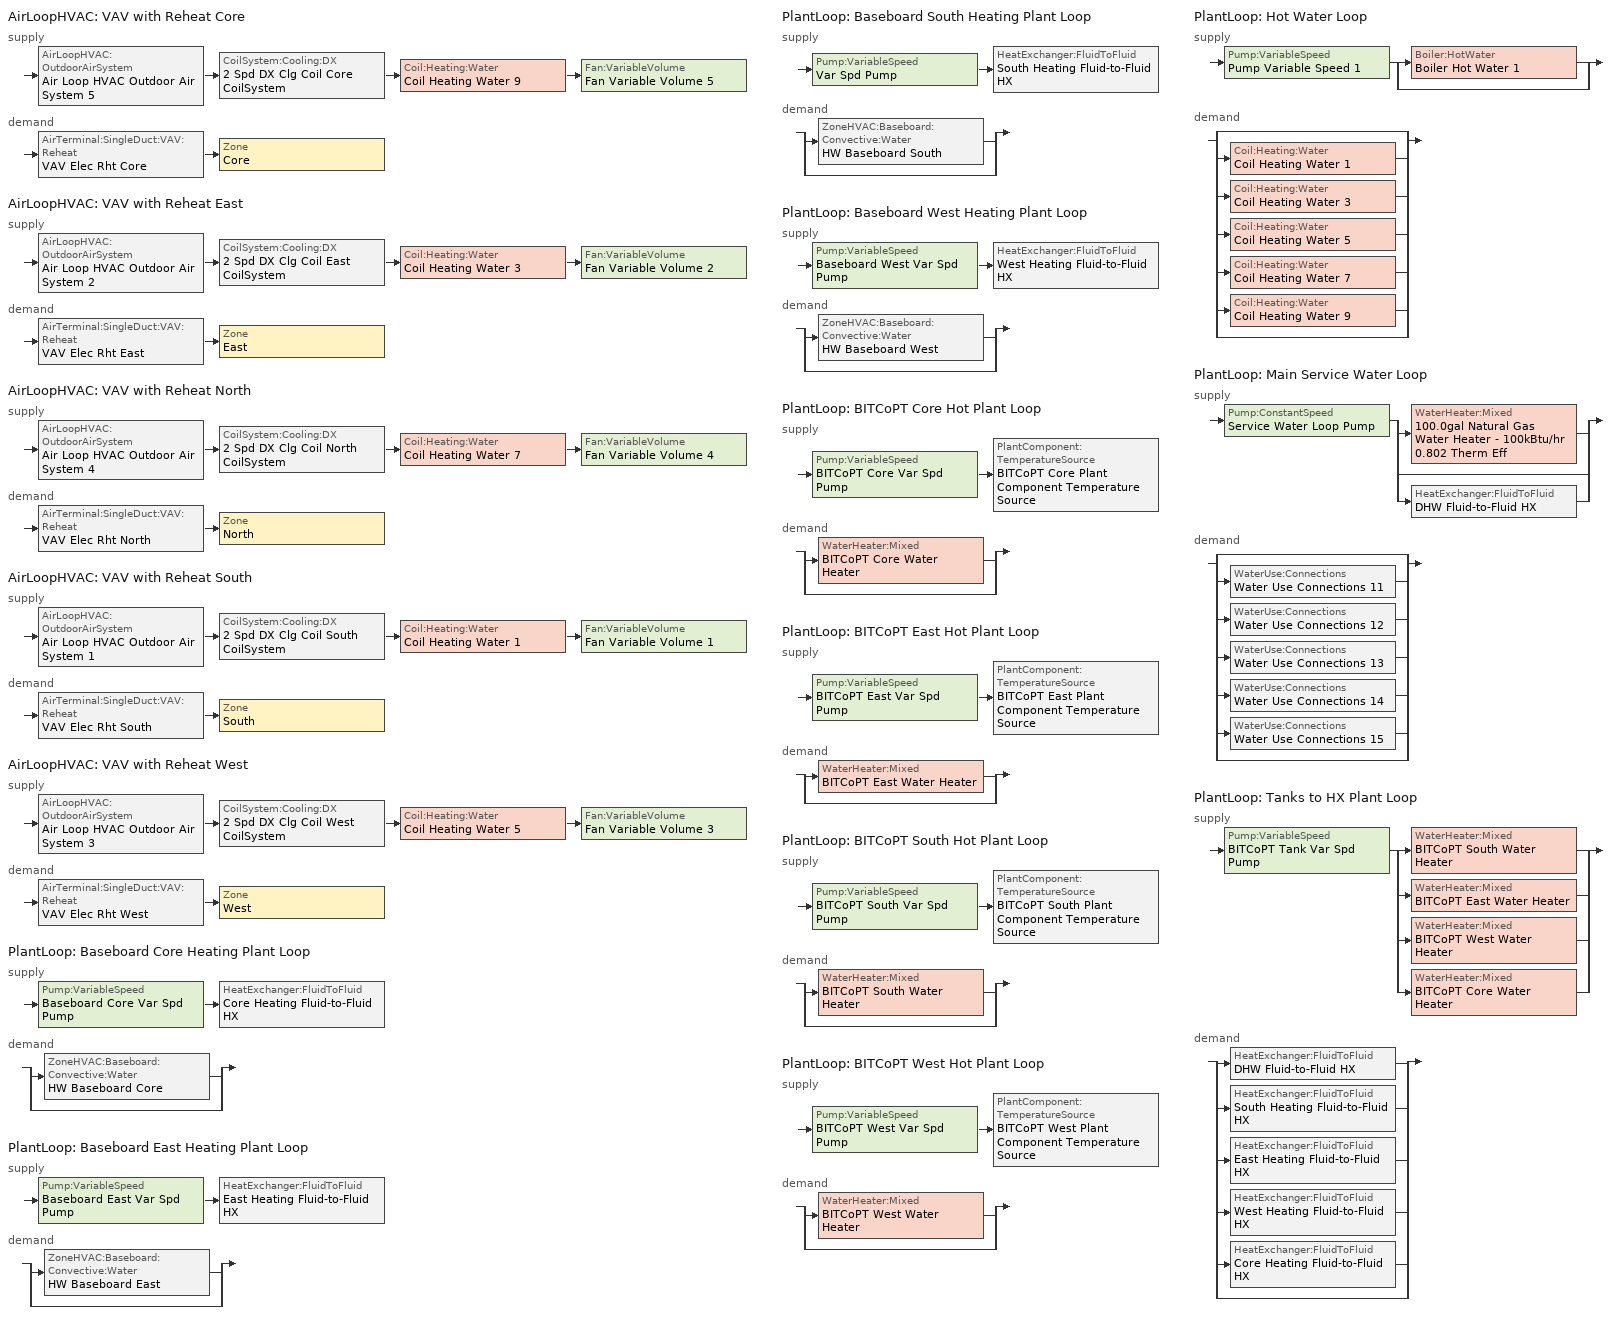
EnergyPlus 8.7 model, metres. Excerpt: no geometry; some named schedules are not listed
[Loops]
AirLoopHVAC 'VAV with Reheat Core'
 supply: AirLoopHVAC:OutdoorAirSystem 'Air Loop HVAC Outdoor Air System 5' > CoilSystem:Cooling:DX '2 Spd DX Clg Coil Core CoilSystem' > Coil:Heating:Water 'Coil Heating Water 9' > Fan:VariableVolume 'Fan Variable Volume 5'
 demand: AirTerminal:SingleDuct:VAV:Reheat 'VAV Elec Rht Core' > Zone 'Core'
AirLoopHVAC 'VAV with Reheat East'
 supply: AirLoopHVAC:OutdoorAirSystem 'Air Loop HVAC Outdoor Air System 2' > CoilSystem:Cooling:DX '2 Spd DX Clg Coil East CoilSystem' > Coil:Heating:Water 'Coil Heating Water 3' > Fan:VariableVolume 'Fan Variable Volume 2'
 demand: AirTerminal:SingleDuct:VAV:Reheat 'VAV Elec Rht East' > Zone 'East'
AirLoopHVAC 'VAV with Reheat North'
 supply: AirLoopHVAC:OutdoorAirSystem 'Air Loop HVAC Outdoor Air System 4' > CoilSystem:Cooling:DX '2 Spd DX Clg Coil North CoilSystem' > Coil:Heating:Water 'Coil Heating Water 7' > Fan:VariableVolume 'Fan Variable Volume 4'
 demand: AirTerminal:SingleDuct:VAV:Reheat 'VAV Elec Rht North' > Zone 'North'
AirLoopHVAC 'VAV with Reheat South'
 supply: AirLoopHVAC:OutdoorAirSystem 'Air Loop HVAC Outdoor Air System 1' > CoilSystem:Cooling:DX '2 Spd DX Clg Coil South CoilSystem' > Coil:Heating:Water 'Coil Heating Water 1' > Fan:VariableVolume 'Fan Variable Volume 1'
 demand: AirTerminal:SingleDuct:VAV:Reheat 'VAV Elec Rht South' > Zone 'South'
AirLoopHVAC 'VAV with Reheat West'
 supply: AirLoopHVAC:OutdoorAirSystem 'Air Loop HVAC Outdoor Air System 3' > CoilSystem:Cooling:DX '2 Spd DX Clg Coil West CoilSystem' > Coil:Heating:Water 'Coil Heating Water 5' > Fan:VariableVolume 'Fan Variable Volume 3'
 demand: AirTerminal:SingleDuct:VAV:Reheat 'VAV Elec Rht West' > Zone 'West'
PlantLoop 'Baseboard Core Heating Plant Loop'
 supply: Pump:VariableSpeed 'Baseboard Core Var Spd Pump' > HeatExchanger:FluidToFluid 'Core Heating Fluid-to-Fluid HX'
 demand: split
  | ZoneHVAC:Baseboard:Convective:Water 'HW Baseboard Core'
  | bypass
PlantLoop 'Baseboard East Heating Plant Loop'
 supply: Pump:VariableSpeed 'Baseboard East Var Spd Pump' > HeatExchanger:FluidToFluid 'East Heating Fluid-to-Fluid HX'
 demand: split
  | ZoneHVAC:Baseboard:Convective:Water 'HW Baseboard East'
  | bypass
PlantLoop 'Baseboard South Heating Plant Loop'
 supply: Pump:VariableSpeed 'Var Spd Pump' > HeatExchanger:FluidToFluid 'South Heating Fluid-to-Fluid HX'
 demand: split
  | ZoneHVAC:Baseboard:Convective:Water 'HW Baseboard South'
  | bypass
PlantLoop 'Baseboard West Heating Plant Loop'
 supply: Pump:VariableSpeed 'Baseboard West Var Spd Pump' > HeatExchanger:FluidToFluid 'West Heating Fluid-to-Fluid HX'
 demand: split
  | ZoneHVAC:Baseboard:Convective:Water 'HW Baseboard West'
  | bypass
PlantLoop 'BITCoPT Core Hot Plant Loop'
 supply: Pump:VariableSpeed 'BITCoPT Core Var Spd Pump' > PlantComponent:TemperatureSource 'BITCoPT Core Plant Component Temperature Source'
 demand: split
  | WaterHeater:Mixed 'BITCoPT Core Water Heater'
  | bypass
PlantLoop 'BITCoPT East Hot Plant Loop'
 supply: Pump:VariableSpeed 'BITCoPT East Var Spd Pump' > PlantComponent:TemperatureSource 'BITCoPT East Plant Component Temperature Source'
 demand: split
  | WaterHeater:Mixed 'BITCoPT East Water Heater'
  | bypass
PlantLoop 'BITCoPT South Hot Plant Loop'
 supply: Pump:VariableSpeed 'BITCoPT South Var Spd Pump' > PlantComponent:TemperatureSource 'BITCoPT South Plant Component Temperature Source'
 demand: split
  | WaterHeater:Mixed 'BITCoPT South Water Heater'
  | bypass
PlantLoop 'BITCoPT West Hot Plant Loop'
 supply: Pump:VariableSpeed 'BITCoPT West Var Spd Pump' > PlantComponent:TemperatureSource 'BITCoPT West Plant Component Temperature Source'
 demand: split
  | WaterHeater:Mixed 'BITCoPT West Water Heater'
  | bypass
PlantLoop 'Hot Water Loop'
 supply: Pump:VariableSpeed 'Pump Variable Speed 1' > split
  | Boiler:HotWater 'Boiler Hot Water 1'
  | bypass
 demand: split
  | bypass
  | Coil:Heating:Water 'Coil Heating Water 1'
  | Coil:Heating:Water 'Coil Heating Water 3'
  | Coil:Heating:Water 'Coil Heating Water 5'
  | Coil:Heating:Water 'Coil Heating Water 7'
  | Coil:Heating:Water 'Coil Heating Water 9'
  | bypass
PlantLoop 'Main Service Water Loop'
 supply: Pump:ConstantSpeed 'Service Water Loop Pump' > split
  | WaterHeater:Mixed '100.0gal Natural Gas Water Heater - 100kBtu/hr 0.802 Therm Eff'
  | bypass
  | HeatExchanger:FluidToFluid 'DHW Fluid-to-Fluid HX'
 demand: split
  | bypass
  | WaterUse:Connections 'Water Use Connections 11'
  | WaterUse:Connections 'Water Use Connections 12'
  | WaterUse:Connections 'Water Use Connections 13'
  | WaterUse:Connections 'Water Use Connections 14'
  | WaterUse:Connections 'Water Use Connections 15'
  | bypass
PlantLoop 'Tanks to HX Plant Loop'
 supply: Pump:VariableSpeed 'BITCoPT Tank Var Spd Pump' > split
  | WaterHeater:Mixed 'BITCoPT South Water Heater'
  | WaterHeater:Mixed 'BITCoPT East Water Heater'
  | WaterHeater:Mixed 'BITCoPT West Water Heater'
  | WaterHeater:Mixed 'BITCoPT Core Water Heater'
 demand: split
  | HeatExchanger:FluidToFluid 'DHW Fluid-to-Fluid HX'
  | HeatExchanger:FluidToFluid 'South Heating Fluid-to-Fluid HX'
  | HeatExchanger:FluidToFluid 'East Heating Fluid-to-Fluid HX'
  | HeatExchanger:FluidToFluid 'West Heating Fluid-to-Fluid HX'
  | HeatExchanger:FluidToFluid 'Core Heating Fluid-to-Fluid HX'
  | bypass
[DesignSpecification:OutdoorAir]
189.1-2009 - Office - WholeBuilding - Md Office - CZ4-8 Ventilation: Outdoor Air Method=Sum; Outdoor Air Flow per Person=0.00943895; Outdoor Air Flow per Zone Floor Area=0; Outdoor Air Flow per Zone=0; Outdoor Air Flow Air Changes per Hour=0
[DesignSpecification:ZoneAirDistribution] Zone Air Distribution Effectiveness in Cooling Mode=1; Zone Air Distribution Effectiveness in Heating Mode=1
Core Design Spec Zone Air Dist; East Design Spec Zone Air Dist; North Design Spec Zone Air Dist; South Design Spec Zone Air Dist; West Design Spec Zone Air Dist
[Sizing:Zone] Zone Cooling Design Supply Air Temperature Input Method=SupplyAirTemperature; Zone Cooling Design Supply Air Temperature=12.7778; Zone Cooling Design Supply Air Temperature Difference=11.11; Zone Heating Design Supply Air Temperature Input Method=SupplyAirTemperature; Zone Heating Design Supply Air Temperature=50; Zone Heating Design Supply Air Temperature Difference=11.11; Zone Cooling Design Supply Air Humidity Ratio=0.0085; Zone Heating Design Supply Air Humidity Ratio=0.008; Design Specification Outdoor Air Object=189.1-2009 - Office - WholeBuilding - Md Office - CZ4-8 Ventilation; Cooling Design Air Flow Method=DesignDay; Cooling Design Air Flow Rate=0; Cooling Minimum Air Flow per Zone Floor Area=0.000762; Cooling Minimum Air Flow=0; Cooling Minimum Air Flow Fraction=0; Heating Design Air Flow Method=DesignDay; Heating Design Air Flow Rate=0; Heating Maximum Air Flow per Zone Floor Area=0.002032; Heating Maximum Air Flow=0.141576; Heating Maximum Air Flow Fraction=0.3; Account for Dedicated Outdoor Air System=No
Name | Design Specification Zone Air Distribution Object
Core | Core Design Spec Zone Air Dist
East | East Design Spec Zone Air Dist
North | North Design Spec Zone Air Dist
South | South Design Spec Zone Air Dist
West | West Design Spec Zone Air Dist
[Sizing:System] Type of Load to Size On=Sensible; Design Outdoor Air Flow Rate=Autosize; Central Heating Maximum System Air Flow Ratio=0.3; Preheat Design Temperature=7; Preheat Design Humidity Ratio=0.008; Precool Design Temperature=12.8; Precool Design Humidity Ratio=0.008; Central Cooling Design Supply Air Temperature=12.8; Central Heating Design Supply Air Temperature=12.8; Type of Zone Sum to Use=NonCoincident; 100 Outdoor Air in Cooling=Yes; 100 Outdoor Air in Heating=Yes; Central Cooling Design Supply Air Humidity Ratio=0.0085; Central Heating Design Supply Air Humidity Ratio=0.008; Cooling Supply Air Flow Rate Method=DesignDay; Cooling Supply Air Flow Rate=0; Cooling Supply Air Flow Rate Per Floor Area=0.00996765; Cooling Fraction of Autosized Cooling Supply Air Flow Rate=1; Cooling Supply Air Flow Rate Per Unit Cooling Capacity=3.94755e-05; Heating Supply Air Flow Rate Method=DesignDay; Heating Supply Air Flow Rate=0; Heating Supply Air Flow Rate Per Floor Area=0.00996765; Heating Fraction of Autosized Heating Supply Air Flow Rate=1; Heating Fraction of Autosized Cooling Supply Air Flow Rate=1; Heating Supply Air Flow Rate Per Unit Heating Capacity=3.15882e-05; System Outdoor Air Method=ZoneSum; Zone Maximum Outdoor Air Fraction=1; Cooling Design Capacity Method=CoolingDesignCapacity; Cooling Design Capacity=Autosize; Cooling Design Capacity Per Floor Area=234.7; Fraction of Autosized Cooling Design Capacity=1; Heating Design Capacity Method=HeatingDesignCapacity; Heating Design Capacity=Autosize; Heating Design Capacity Per Floor Area=157; Fraction of Autosized Heating Design Capacity=1; Central Cooling Capacity Control Method=OnOff
VAV with Reheat Core; VAV with Reheat East; VAV with Reheat North; VAV with Reheat South; VAV with Reheat West
[Sizing:Plant] Loop Type=Heating; Sizing Option=NonCoincident; Zone Timesteps in Averaging Window=1; Coincident Sizing Factor Mode=None
Name | Design Loop Exit Temperature | Loop Design Temperature Difference
Baseboard Core Heating Plant Loop; Baseboard East Heating Plant Loop; Baseboard South Heating Plant Loop; Baseboard West Heating Plant Loop; BITCoPT Core Hot Plant Loop; BITCoPT East Hot Plant Loop; BITCoPT South Hot Plant Loop; BITCoPT West Hot Plant Loop; Hot Water Loop; Tanks to HX Plant Loop | 82 | 11
Main Service Water Loop | 60 | 5
[ZoneControl:Thermostat]
Name | Zone or ZoneList | Control Type Schedule | Control 1
Core Thermostat | Core | Core Thermostat Schedule | Office WholeBuilding - Md Office Thermostat 9
East Thermostat | East | East Thermostat Schedule | Office WholeBuilding - Md Office Thermostat 13
North Thermostat | North | North Thermostat Schedule | Office WholeBuilding - Md Office Thermostat 8
South Thermostat | South | South Thermostat Schedule | Office WholeBuilding - Md Office Thermostat 4
West Thermostat | West | West Thermostat Schedule | Office WholeBuilding - Md Office Thermostat 5
[ThermostatSetpoint:DualSetpoint] Heating Setpoint Temperature Schedule=OfficeMedium HTGSETP_SCH_NO_OPTIMUM; Cooling Setpoint Temperature Schedule=OfficeMedium CLGSETP_SCH_NO_OPTIMUM
Office WholeBuilding - Md Office Thermostat 9; Office WholeBuilding - Md Office Thermostat 13; Office WholeBuilding - Md Office Thermostat 8; Office WholeBuilding - Md Office Thermostat 4; Office WholeBuilding - Md Office Thermostat 5
[ZoneHVAC:Baseboard:Convective:Water] Availability Schedule=Always On Discrete 1; Heating Design Capacity Method=HeatingDesignCapacity; Heating Design Capacity=Autosize; Heating Design Capacity Per Floor Area=0; Fraction of Autosized Heating Design Capacity=0.8; UFactor Times Area Value=Autosize; Maximum Water Flow Rate=Autosize; Convergence Tolerance=0.001
HW Baseboard Core; HW Baseboard East; HW Baseboard South; HW Baseboard West
[AirTerminal:SingleDuct:VAV:Reheat] Availability Schedule=Always On Discrete 1; Maximum Air Flow Rate=Autosize; Zone Minimum Air Flow Input Method=Constant; Constant Minimum Air Flow Fraction=0.3; Fixed Minimum Air Flow Rate=0; Maximum Hot Water or Steam Flow Rate=Autosize; Minimum Hot Water or Steam Flow Rate=0; Convergence Tolerance=0.001; Damper Heating Action=Normal; Maximum Flow per Zone Floor Area During Reheat=Autocalculate; Maximum Flow Fraction During Reheat=Autocalculate; Maximum Reheat Air Temperature=35
Name | Reheat Coil
VAV Elec Rht Core | VAV Elec Rht Coil 3
VAV Elec Rht East | VAV Elec Rht Coil 1
VAV Elec Rht North | VAV Elec Rht Coil North
VAV Elec Rht South | VAV Elec Rht Coil
VAV Elec Rht West | VAV Elec Rht Coil 2
[Zone equipment]
Core: HW Baseboard Core, VAV Elec Rht Core
East: HW Baseboard East, VAV Elec Rht East
North: VAV Elec Rht North
South: HW Baseboard South, VAV Elec Rht South
West: HW Baseboard West, VAV Elec Rht West
[Fan:VariableVolume] Availability Schedule=Always On Discrete; Fan Total Efficiency=0.6045; Pressure Rise=500; Maximum Flow Rate=AutoSize; Fan Power Minimum Flow Rate Input Method=FixedFlowRate; Fan Power Minimum Flow Fraction=0; Fan Power Minimum Air Flow Rate=0; Motor Efficiency=0.93; Motor In Airstream Fraction=1; Fan Power Coefficient 1=0.0407599; Fan Power Coefficient 2=0.088045; Fan Power Coefficient 3=-0.0729261; Fan Power Coefficient 4=0.94374; Fan Power Coefficient 5=0
Fan Variable Volume 5; Fan Variable Volume 2; Fan Variable Volume 4; Fan Variable Volume 1; Fan Variable Volume 3
[Coil:Cooling:DX:TwoSpeed] Availability Schedule=Always On Discrete 1; High Speed Gross Rated Total Cooling Capacity=Autosize; High Speed Rated Sensible Heat Ratio=Autosize; High Speed Gross Rated Cooling COP=3.5623; High Speed Rated Air Flow Rate=Autosize; Total Cooling Capacity Function of Flow Fraction Curve=OS:Curve:Quadratic 20; Energy Input Ratio Function of Temperature Curve=OS:Curve:Biquadratic 22; Energy Input Ratio Function of Flow Fraction Curve=OS:Curve:Quadratic 21; Part Load Fraction Correlation Curve=OS:Curve:Quadratic 22; Low Speed Gross Rated Total Cooling Capacity=Autosize; Low Speed Gross Rated Sensible Heat Ratio=0.69; Low Speed Gross Rated Cooling COP=3.5623; Low Speed Rated Air Flow Rate=Autosize; Low Speed Total Cooling Capacity Function of Temperature Curve=OS:Curve:Biquadratic 23; Low Speed Energy Input Ratio Function of Temperature Curve=OS:Curve:Biquadratic 24; Condenser Type=AirCooled; High Speed Evaporative Condenser Effectiveness=0; Low Speed Evaporative Condenser Effectiveness=0; Basin Heater Capacity=10; Basin Heater Setpoint Temperature=2
Name | Total Cooling Capacity Function of Temperature Curve
2 Spd DX Clg Coil Core | OS:Curve:Biquadratic 27
2 Spd DX Clg Coil East | OS:Curve:Biquadratic 28
2 Spd DX Clg Coil North | OS:Curve:Biquadratic 26
2 Spd DX Clg Coil South | OS:Curve:Biquadratic 29
2 Spd DX Clg Coil West | OS:Curve:Biquadratic 30
[Coil:Heating:Water] Availability Schedule=Always On Discrete; UFactor Times Area Value=Autosize; Maximum Water Flow Rate=Autosize; Performance Input Method=UFactorTimesAreaAndDesignWaterFlowRate; Rated Capacity=Autosize; Rated Inlet Water Temperature=82.2; Rated Inlet Air Temperature=16.6; Rated Outlet Water Temperature=71.1; Rated Outlet Air Temperature=32.2; Rated Ratio for Air and Water Convection=0.5
Coil Heating Water 9; Coil Heating Water 3; Coil Heating Water 7; Coil Heating Water 1; Coil Heating Water 5
[Coil:Heating:Electric] Availability Schedule=Always On Discrete 1; Efficiency=1; Nominal Capacity=Autosize
VAV Elec Rht Coil 3; VAV Elec Rht Coil 1; VAV Elec Rht Coil North; VAV Elec Rht Coil; VAV Elec Rht Coil 2
[CoilSystem:Cooling:DX] Availability Schedule=Always On Discrete 1
Name | Cooling Coil
2 Spd DX Clg Coil Core CoilSystem | 2 Spd DX Clg Coil Core
2 Spd DX Clg Coil East CoilSystem | 2 Spd DX Clg Coil East
2 Spd DX Clg Coil North CoilSystem | 2 Spd DX Clg Coil North
2 Spd DX Clg Coil South CoilSystem | 2 Spd DX Clg Coil South
2 Spd DX Clg Coil West CoilSystem | 2 Spd DX Clg Coil West
[Controller:WaterCoil] Control Variable=Temperature; Action=Normal; Actuator Variable=Flow; Controller Convergence Tolerance=Autosize; Maximum Actuated Flow=Autosize; Minimum Actuated Flow=0
Controller Water Coil 9; Controller Water Coil 3; Controller Water Coil 7; Controller Water Coil 1; Controller Water Coil 5
[Controller:OutdoorAir] Minimum Outdoor Air Flow Rate=0; Maximum Outdoor Air Flow Rate=Autosize; Economizer Control Type=NoEconomizer; Economizer Control Action Type=ModulateFlow; Economizer Maximum Limit DryBulb Temperature=28; Economizer Maximum Limit Enthalpy=64000; Economizer Minimum Limit DryBulb Temperature=-100; Lockout Type=NoLockout; Minimum Limit Type=FixedMinimum; High Humidity Control=No; Control High Indoor Humidity Based on Outdoor Humidity Ratio=Yes; Heat Recovery Bypass Control Type=BypassWhenWithinEconomizerLimits
Name | Mechanical Ventilation Controller
Controller Outdoor Air 5 | Controller Mechanical Ventilation 5
Controller Outdoor Air 2 | Controller Mechanical Ventilation 2
Controller Outdoor Air 4 | Controller Mechanical Ventilation 4
Controller Outdoor Air 1 | Controller Mechanical Ventilation 1
Controller Outdoor Air 3 | Controller Mechanical Ventilation 3
[Controller:MechanicalVentilation] Availability Schedule=Always On Discrete; Demand Controlled Ventilation=No; System Outdoor Air Method=ZoneSum; Design Specification Outdoor Air Object Name 1=189.1-2009 - Office - WholeBuilding - Md Office - CZ4-8 Ventilation
Name | Zone 1 | Design Specification Zone Air Distribution Object Name 1
Controller Mechanical Ventilation 5 | Core | Core Design Spec Zone Air Dist
Controller Mechanical Ventilation 2 | East | East Design Spec Zone Air Dist
Controller Mechanical Ventilation 4 | North | North Design Spec Zone Air Dist
Controller Mechanical Ventilation 1 | South | South Design Spec Zone Air Dist
Controller Mechanical Ventilation 3 | West | West Design Spec Zone Air Dist
[AirLoopHVAC] Design Supply Air Flow Rate=AutoSize
VAV with Reheat Core; VAV with Reheat East; VAV with Reheat North; VAV with Reheat South; VAV with Reheat West
[Pump:VariableSpeed] Design Maximum Flow Rate=Autosize; Design Pump Head=179352; Design Power Consumption=Autosize; Motor Efficiency=0.9; Fraction of Motor Inefficiencies to Fluid Stream=0; Coefficient 1 of the Part Load Performance Curve=0; Coefficient 2 of the Part Load Performance Curve=1; Coefficient 3 of the Part Load Performance Curve=0; Coefficient 4 of the Part Load Performance Curve=0; Design Minimum Flow Rate=0
Name | Pump Control Type
Baseboard Core Var Spd Pump; Baseboard East Var Spd Pump; Var Spd Pump; Baseboard West Var Spd Pump; BITCoPT Core Var Spd Pump; BITCoPT East Var Spd Pump; BITCoPT South Var Spd Pump; BITCoPT West Var Spd Pump; BITCoPT Tank Var Spd Pump | Continuous
Pump Variable Speed 1 | Intermittent
[Pump:ConstantSpeed]
Service Water Loop Pump: Design Flow Rate=Autosize; Design Pump Head=29891; Design Power Consumption=Autosize; Motor Efficiency=0.7; Fraction of Motor Inefficiencies to Fluid Stream=0; Pump Control Type=Intermittent
[Boiler:HotWater]
Boiler Hot Water 1: Fuel Type=NaturalGas; Nominal Capacity=Autosize; Nominal Thermal Efficiency=0.8; Efficiency Curve Temperature Evaluation Variable=LeavingBoiler; Normalized Boiler Efficiency Curve=Boiler Efficiency; Design Water Outlet Temperature=82; Design Water Flow Rate=Autosize; Minimum Part Load Ratio=0; Maximum Part Load Ratio=1; Optimum Part Load Ratio=1; Water Outlet Upper Temperature Limit=99; Boiler Flow Mode=ConstantFlow; Parasitic Electric Load=0; Sizing Factor=1
[PlantComponent:TemperatureSource] Design Volume Flow Rate=Autosize; Temperature Specification Type=Scheduled; Source Temperature=8
Name | Source Temperature Schedule
BITCoPT Core Plant Component Temperature Source | BITCoPT Core Plant Component Temperature Source Schedule
BITCoPT East Plant Component Temperature Source | BITCoPT East Plant Component Temperature Source Schedule
BITCoPT South Plant Component Temperature Source | BITCoPT South Plant Component Temperature Source Schedule
BITCoPT West Plant Component Temperature Source | BITCoPT West Plant Component Temperature Source Schedule
[HeatExchanger:FluidToFluid] Loop Demand Side Design Flow Rate=Autosize; Loop Supply Side Design Flow Rate=Autosize; Heat Exchange Model Type=Ideal; Heat Exchanger UFactor Times Area Value=Autosize; Control Type=HeatingSetpointModulated; Minimum Temperature Difference to Activate Heat Exchanger=0.01; Heat Transfer Metering End Use Type=LoopToLoop; Component Override Cooling Control Temperature Mode=Loop; Sizing Factor=1; Operation Minimum Temperature Limit=0; Operation Maximum Temperature Limit=100
Core Heating Fluid-to-Fluid HX; East Heating Fluid-to-Fluid HX; South Heating Fluid-to-Fluid HX; West Heating Fluid-to-Fluid HX; DHW Fluid-to-Fluid HX
[WaterHeater:Mixed] Deadband Temperature Difference=2; Heater Control Type=Cycle; Heater Ignition Minimum Flow Rate=0; Heater Ignition Delay=0; Heater Fuel Type=NaturalGas; Off Cycle Parasitic Fuel Type=NaturalGas; Off Cycle Parasitic Heat Fraction to Tank=0.8; On Cycle Parasitic Fuel Type=NaturalGas; On Cycle Parasitic Heat Fraction to Tank=0; Ambient Temperature Indicator=Schedule; Off Cycle Loss Fraction to Zone=1; On Cycle Loss Fraction to Zone=1; Use Side Effectiveness=1; Source Side Effectiveness=1; Use Side Design Flow Rate=Autosize; Source Side Design Flow Rate=Autosize; Indirect Water Heating Recovery Time=1.5; Source Side Flow Control Mode=IndirectHeatPrimarySetpoint
Name | Tank Volume | Setpoint Temperature Schedule | Maximum Temperature Limit | Heater Maximum Capacity | Heater Thermal Efficiency | Off Cycle Parasitic Fuel Consumption Rate | On Cycle Parasitic Fuel Consumption Rate | Ambient Temperature Schedule | Off Cycle Loss Coefficient to Ambient Temperature | On Cycle Loss Coefficient to Ambient Temperature | Heater Minimum Capacity
BITCoPT Core Water Heater | 0.75 | Water Heater Setpoint Temperature | 82.22 | 0 | 0.8 | 20 | 0 | Water Heater Ambient Temperature | 6 | 6
BITCoPT East Water Heater; BITCoPT West Water Heater | 1.5 | Water Heater Setpoint Temperature | 82.22 | 0 | 0.8 | 20 | 0 | Water Heater Ambient Temperature | 6 | 6
BITCoPT South Water Heater | 2.5 | Water Heater Setpoint Temperature | 82.22 | 0 | 0.8 | 20 | 0 | Water Heater Ambient Temperature | 6 | 6 | 0
100.0gal Natural Gas Water Heater - 100kBtu/hr 0.802 Therm Eff | 0.378541 | Service Water Loop Temp - 140F | 82.2222 | 29307.1 | 0.802329 | 1276.95 | 1276.95 | Water Heater Ambient Temp Schedule - 70F | 1.75535 | 1.75535
[PlantLoop] Fluid Type=Water; Minimum Loop Flow Rate=0; Plant Loop Volume=Autocalculate; Load Distribution Scheme=Optimal; Plant Loop Demand Calculation Scheme=SingleSetpoint
Name | Plant Equipment Operation Scheme | Maximum Loop Temperature | Minimum Loop Temperature | Maximum Loop Flow Rate
Baseboard Core Heating Plant Loop | Baseboard Core Heating Plant Loop Operation Schemes | 100 | 0 | Autosize
Baseboard East Heating Plant Loop | Baseboard East Heating Plant Loop Operation Schemes | 100 | 0 | Autosize
Baseboard South Heating Plant Loop | Baseboard South Heating Plant Loop Operation Schemes | 100 | 0 | Autosize
Baseboard West Heating Plant Loop | Baseboard West Heating Plant Loop Operation Schemes | 100 | 0 | Autosize
BITCoPT Core Hot Plant Loop | BITCoPT Core Hot Plant Loop Operation Schemes | 100 | 0 | 0.0001
BITCoPT East Hot Plant Loop | BITCoPT East Hot Plant Loop Operation Schemes | 100 | 0 | 0.0002
BITCoPT South Hot Plant Loop | BITCoPT South Hot Plant Loop Operation Schemes | 100 | 0 | 0.00032
BITCoPT West Hot Plant Loop | BITCoPT West Hot Plant Loop Operation Schemes | 100 | 0 | 0.0002
Hot Water Loop | Hot Water Loop Operation Schemes | 100 | 0 | Autosize
Main Service Water Loop | Main Service Water Loop Operation Schemes | 60 | 10 | Autosize
Tanks to HX Plant Loop | Tanks to HX Plant Loop Operation Schemes | 100 | 0 | 0.08333
[PlantEquipmentList]
Baseboard Core Heating Plant Loop Uncontrolled Equipment List: Core Heating Fluid-to-Fluid HX
Baseboard East Heating Plant Loop Uncontrolled Equipment List: East Heating Fluid-to-Fluid HX
Baseboard South Heating Plant Loop Uncontrolled Equipment List: South Heating Fluid-to-Fluid HX
Baseboard West Heating Plant Loop Uncontrolled Equipment List: West Heating Fluid-to-Fluid HX
BITCoPT Core Hot Plant Loop Uncontrolled Equipment List: BITCoPT Core Plant Component Temperature Source
BITCoPT East Hot Plant Loop Uncontrolled Equipment List: BITCoPT East Plant Component Temperature Source
BITCoPT South Hot Plant Loop Uncontrolled Equipment List: BITCoPT South Plant Component Temperature Source
BITCoPT West Hot Plant Loop Uncontrolled Equipment List: BITCoPT West Plant Component Temperature Source
Hot Water Loop Heating Equipment List: Boiler Hot Water 1
Main Service Water Loop Heating Equipment List: 100.0gal Natural Gas Water Heater - 100kBtu/hr 0.802 Therm Eff
Main Service Water Loop Uncontrolled Equipment List: DHW Fluid-to-Fluid HX
Tanks to HX Plant Loop Heating Equipment List: BITCoPT South Water Heater, BITCoPT East Water Heater, BITCoPT West Water Heater, BITCoPT Core Water Heater
[PlantEquipmentOperation:Uncontrolled]
Name | Equipment List
Baseboard Core Heating Plant Loop Uncontrolled Operation Scheme | Baseboard Core Heating Plant Loop Uncontrolled Equipment List
Baseboard East Heating Plant Loop Uncontrolled Operation Scheme | Baseboard East Heating Plant Loop Uncontrolled Equipment List
Baseboard South Heating Plant Loop Uncontrolled Operation Scheme | Baseboard South Heating Plant Loop Uncontrolled Equipment List
Baseboard West Heating Plant Loop Uncontrolled Operation Scheme | Baseboard West Heating Plant Loop Uncontrolled Equipment List
BITCoPT Core Hot Plant Loop Uncontrolled Operation Scheme | BITCoPT Core Hot Plant Loop Uncontrolled Equipment List
BITCoPT East Hot Plant Loop Uncontrolled Operation Scheme | BITCoPT East Hot Plant Loop Uncontrolled Equipment List
BITCoPT South Hot Plant Loop Uncontrolled Operation Scheme | BITCoPT South Hot Plant Loop Uncontrolled Equipment List
BITCoPT West Hot Plant Loop Uncontrolled Operation Scheme | BITCoPT West Hot Plant Loop Uncontrolled Equipment List
Main Service Water Loop Uncontrolled Operation Scheme | Main Service Water Loop Uncontrolled Equipment List
[PlantEquipmentOperation:HeatingLoad] Load Range 1 Lower Limit=0; Load Range 1 Upper Limit=1e+09
Name | Range 1 Equipment List
Hot Water Loop Heating Operation Scheme | Hot Water Loop Heating Equipment List
Main Service Water Loop Heating Operation Scheme | Main Service Water Loop Heating Equipment List
Tanks to HX Plant Loop Heating Operation Scheme | Tanks to HX Plant Loop Heating Equipment List
[PlantEquipmentOperationSchemes] Control Scheme 1 Schedule=Always On Discrete
Baseboard Core Heating Plant Loop Operation Schemes: Control Scheme 1=Baseboard Core Heating Plant Loop Uncontrolled Operation Scheme
Baseboard East Heating Plant Loop Operation Schemes: Control Scheme 1=Baseboard East Heating Plant Loop Uncontrolled Operation Scheme
Baseboard South Heating Plant Loop Operation Schemes: Control Scheme 1=Baseboard South Heating Plant Loop Uncontrolled Operation Scheme
Baseboard West Heating Plant Loop Operation Schemes: Control Scheme 1=Baseboard West Heating Plant Loop Uncontrolled Operation Scheme
BITCoPT Core Hot Plant Loop Operation Schemes: Control Scheme 1=BITCoPT Core Hot Plant Loop Uncontrolled Operation Scheme
BITCoPT East Hot Plant Loop Operation Schemes: Control Scheme 1=BITCoPT East Hot Plant Loop Uncontrolled Operation Scheme
BITCoPT South Hot Plant Loop Operation Schemes: Control Scheme 1=BITCoPT South Hot Plant Loop Uncontrolled Operation Scheme
BITCoPT West Hot Plant Loop Operation Schemes: Control Scheme 1=BITCoPT West Hot Plant Loop Uncontrolled Operation Scheme
Hot Water Loop Operation Schemes: Control Scheme 1=Hot Water Loop Heating Operation Scheme
Main Service Water Loop Operation Schemes: Control Scheme 1=Main Service Water Loop Heating Operation Scheme; Control Scheme 2=Main Service Water Loop Uncontrolled Operation Scheme; Control Scheme 2 Schedule=Always On Discrete
Tanks to HX Plant Loop Operation Schemes: Control Scheme 1=Tanks to HX Plant Loop Heating Operation Scheme
[EXTERNALINTERFACE:FUNCTIONALMOCKUPUNITEXPORT:FROM:VARIABLE]
Name | OutputVariable Index Key | OutputVariable | FMU Variable
 | West | Zone Outdoor Air Drybulb Temperature | TOutEnv
 | BITCoPT South Water Heater | Water Heater Tank Temperature | SouthTTankTemp
 | BITCoPT East Water Heater | Water Heater Tank Temperature | EastTTankTemp
 | BITCoPT West Water Heater | Water Heater Tank Temperature | WestTTankTemp
 | BITCoPT Core Water Heater | Water Heater Tank Temperature | CoreTTankTemp
[EXTERNALINTERFACE:FUNCTIONALMOCKUPUNITEXPORT:TO:SCHEDULE] Initial Value=0
Name | Schedule | FMU Variable
 | BITCoPT South Plant Component Temperature Source Schedule | SouthFluidTemperature
 | BITCoPT East Plant Component Temperature Source Schedule | EastFluidTemperature
 | BITCoPT West Plant Component Temperature Source Schedule | WestFluidTemperature
 | BITCoPT Core Plant Component Temperature Source Schedule | CoreFluidTemperature
[EXTERNALINTERFACE:FUNCTIONALMOCKUPUNITEXPORT:TO:ACTUATOR] Actuated Component Type=Pump; Actuated Component Control Type=Pump Mass Flow Rate; Initial Value=0
Name | Actuated Component Unique | FMU Variable
BITCoPTSouthVarSpdPumpMassFlowActuator | BITCoPT South Var Spd Pump | SouthFluidFlow_kgps
BITCoPTEastVarSpdPumpMassFlowActuator | BITCoPT East Var Spd Pump | EastFluidFlow_kgps
BITCoPTWestVarSpdPumpMassFlowActuator | BITCoPT West Var Spd Pump | WestFluidFlow_kgps
BITCoPTCoreVarSpdPumpMassFlowActuator | BITCoPT Core Var Spd Pump | CoreFluidFlow_kgps
[SetpointManager:Scheduled] Control Variable=Temperature
Name | Schedule
Setpoint Manager Scheduled 2 | Hot_Water_Temperature
Service hot water setpoint manager | Service Water Loop Temp - 140F
Baseboard East Scheduled HW Temp; Baserboard West Scheduled HW Temp; Baseboard Core Scheduled HW Temp; Scheduled HW Temp; Baseboard South Scheduled HW Temp | Hot Water Temperature
BITCoPT West Scheduled HW Temp | BITCoPT West Plant Component Temperature Source Schedule
BITCoPT Core Scheduled HW Temp | BITCoPT Core Plant Component Temperature Source Schedule
BITCoPT South Scheduled HW Temp | BITCoPT South Plant Component Temperature Source Schedule
BITCoPT East Scheduled HW Temp | BITCoPT East Plant Component Temperature Source Schedule
[SetpointManager:MixedAir] Control Variable=Temperature
Node 127 OS Default SPM; Node 112 OS Default SPM; Node 140 OS Default SPM; Node 75 OS Default SPM; Node 123 OS Default SPM; Node 77 OS Default SPM; Node 111 OS Default SPM; Node 48 OS Default SPM; Node 114 OS Default SPM; Node 11 OS Default SPM; Node 76 OS Default SPM; Node 14 OS Default SPM; Node 85 OS Default SPM; Node 13 OS Default SPM; Node 87 OS Default SPM
[SetpointManager:Warmest] Control Variable=Temperature; Minimum Setpoint Temperature=14; Strategy=MaximumTemperature
Name | HVAC Air Loop | Maximum Setpoint Temperature
Warmest Zone Supply Air Temp Reset Core | VAV with Reheat Core | 16.777
Warmest Zone Supply Air Temp Reset East | VAV with Reheat East | 16.777
Warmest Zone Supply Air Temp Reset North | VAV with Reheat North | 16.7777
Warmest Zone Supply Air Temp Reset South | VAV with Reheat South | 16.777
Warmest Zone Supply Air Temp Reset West | VAV with Reheat West | 16.777
[WaterUse:Equipment] EndUse Subcategory=General; Flow Rate Fraction Schedule=OfficeMedium BLDG_SWH_SCH
Name | Peak Flow Rate | Target Temperature Schedule | Sensible Fraction Schedule | Latent Fraction Schedule
Perimeter_top_zn_1 Service Water Use 0.04gal/min | 2.23171e-06 | Schedule Ruleset 35 | Schedule Ruleset 33 | Schedule Ruleset 34
Perimeter_top_zn_2 Service Water Use 0.02gal/min | 1.41286e-06 | Schedule Ruleset 38 | Schedule Ruleset 36 | Schedule Ruleset 37
Perimeter_top_zn_3 Service Water Use 0.04gal/min | 2.23171e-06 | Schedule Ruleset 41 | Schedule Ruleset 39 | Schedule Ruleset 40
Perimeter_top_zn_4 Service Water Use 0.02gal/min | 1.41277e-06 | Schedule Ruleset 44 | Schedule Ruleset 42 | Schedule Ruleset 43
Core_top Service Water Use 0.17gal/min | 1.05864e-05 | Schedule Ruleset 47 | Schedule Ruleset 45 | Schedule Ruleset 46
[WaterUse:Connections]
Name | Water Use Equipment 1
Water Use Connections 11 | Perimeter_top_zn_1 Service Water Use 0.04gal/min
Water Use Connections 12 | Perimeter_top_zn_2 Service Water Use 0.02gal/min
Water Use Connections 13 | Perimeter_top_zn_3 Service Water Use 0.04gal/min
Water Use Connections 14 | Perimeter_top_zn_4 Service Water Use 0.02gal/min
Water Use Connections 15 | Core_top Service Water Use 0.17gal/min
[Schedule:Day:Interval]
OfficeMedium HTGSETP_SCH_NO_OPTIMUM Default; OfficeMedium HTGSETP_SCH_NO_OPTIMUM Summer Design Day: No, 24:00, 15.6
OfficeMedium HTGSETP_SCH_NO_OPTIMUM Wkdy Day: No, 05:00, 15.6, 22:00, 21, 24:00, 15.6
OfficeMedium HTGSETP_SCH_NO_OPTIMUM Sat Day: No, 05:00, 15.6, 17:00, 21, 24:00, 15.6
OfficeMedium HTGSETP_SCH_NO_OPTIMUM Winter Design Day: No, 05:00, 15.6, 06:00, 17.6, 07:00, 19.6, 22:00, 21, 24:00, 15.6
OfficeMedium CLGSETP_SCH_NO_OPTIMUM Default; OfficeMedium CLGSETP_SCH_NO_OPTIMUM Winter Design Day: No, 24:00, 26.7
OfficeMedium CLGSETP_SCH_NO_OPTIMUM Wkdy Day: No, 05:00, 26.7, 22:00, 24, 24:00, 26.7
OfficeMedium CLGSETP_SCH_NO_OPTIMUM Sat Day: No, 05:00, 26.7, 17:00, 24, 24:00, 26.7
OfficeMedium CLGSETP_SCH_NO_OPTIMUM Summer Design Day: No, 05:00, 26.7, 06:00, 25.7, 07:00, 25, 22:00, 24, 24:00, 26.7
Hot Water Temperature Default; Hot Water Temperature Summer Design Day; Hot Water Temperature Winter Design Day; Hot_Water_Temperature_Default; Hot_Water_Temperature_Summer_Design_Day; Hot_Water_Temperature_Winter_Design_Day: No, 24:00, 67
OfficeMedium BLDG_SWH_SCH Default: No, 06:00, 0, 11:00, 0.04, 13:00, 0.06, 14:00, 0.09, 15:00, 0.06, 18:00, 0.04, 24:00, 0
OfficeMedium BLDG_SWH_SCH SmrDsn|Wkdy Day; OfficeMedium BLDG_SWH_SCH Summer Design Day: No, 06:00, 0, 07:00, 0.07, 08:00, 0.19, 09:00, 0.35, 10:00, 0.38, 11:00, 0.39, 12:00, 0.47, 13:00, 0.57, 14:00, 0.54, 15:00, 0.34, 16:00, 0.33, 17:00, 0.44, 18:00, 0.26, 19:00, 0.21, 20:00, 0.15, 21:00, 0.17, 22:00, 0.08, 24:00, 0.05
OfficeMedium BLDG_SWH_SCH Winter Design Day; OfficeMedium BLDG_SWH_SCH WntrDsn|Sat Day: No, 06:00, 0, 07:00, 0.07, 08:00, 0.11, 09:00, 0.15, 10:00, 0.21, 11:00, 0.19, 12:00, 0.23, 13:00, 0.2, 14:00, 0.19, 15:00, 0.15, 16:00, 0.13, 17:00, 0.14, 19:00, 0.07, 24:00, 0
Schedule Day 60; Schedule Day 63; Schedule Day 66; Schedule Day 69; Schedule Day 72: No, 24:00, 0.2
Schedule Day 61; Schedule Day 64; Schedule Day 67; Schedule Day 70; Schedule Day 73: No, 24:00, 0.05
Schedule Day 62; Schedule Day 65; Schedule Day 68; Schedule Day 71; Schedule Day 74: No, 24:00, 43.3
Schedule Day 85: No, 24:00, 20
Service Water Loop Temp - 140F Default; Water Heater Setpoint Temperature Default: No, 24:00, 60
Water Heater Ambient Temp Schedule - 70F Default: No, 24:00, 21.1111
Water Heater Ambient Temperature Default: No, 24:00, 22
[Schedule:Week:Daily]
Schedule:Week:Daily {043b755c-537b-4237-86a4-01cb2cd149f9}: OfficeMedium HTGSETP_SCH_NO_OPTIMUM Default, OfficeMedium HTGSETP_SCH_NO_OPTIMUM Wkdy Day, OfficeMedium HTGSETP_SCH_NO_OPTIMUM Wkdy Day, OfficeMedium HTGSETP_SCH_NO_OPTIMUM Wkdy Day, OfficeMedium HTGSETP_SCH_NO_OPTIMUM Wkdy Day, OfficeMedium HTGSETP_SCH_NO_OPTIMUM Wkdy Day, OfficeMedium HTGSETP_SCH_NO_OPTIMUM Sat Day, OfficeMedium HTGSETP_SCH_NO_OPTIMUM Default, OfficeMedium HTGSETP_SCH_NO_OPTIMUM Summer Design Day, OfficeMedium HTGSETP_SCH_NO_OPTIMUM Winter Design Day, OfficeMedium HTGSETP_SCH_NO_OPTIMUM Default, OfficeMedium HTGSETP_SCH_NO_OPTIMUM Default
Schedule:Week:Daily {6b79db63-3b55-466e-87ba-0b152fb3b498}: OfficeMedium CLGSETP_SCH_NO_OPTIMUM Default, OfficeMedium CLGSETP_SCH_NO_OPTIMUM Wkdy Day, OfficeMedium CLGSETP_SCH_NO_OPTIMUM Wkdy Day, OfficeMedium CLGSETP_SCH_NO_OPTIMUM Wkdy Day, OfficeMedium CLGSETP_SCH_NO_OPTIMUM Wkdy Day, OfficeMedium CLGSETP_SCH_NO_OPTIMUM Wkdy Day, OfficeMedium CLGSETP_SCH_NO_OPTIMUM Sat Day, OfficeMedium CLGSETP_SCH_NO_OPTIMUM Default, OfficeMedium CLGSETP_SCH_NO_OPTIMUM Summer Design Day, OfficeMedium CLGSETP_SCH_NO_OPTIMUM Winter Design Day, OfficeMedium CLGSETP_SCH_NO_OPTIMUM Default, OfficeMedium CLGSETP_SCH_NO_OPTIMUM Default
Schedule:Week:Daily {c9dd9f24-2e57-4ef2-a38a-2a7020317a37}: Hot Water Temperature Default, Hot Water Temperature Default, Hot Water Temperature Default, Hot Water Temperature Default, Hot Water Temperature Default, Hot Water Temperature Default, Hot Water Temperature Default, Hot Water Temperature Default, Hot Water Temperature Summer Design Day, Hot Water Temperature Winter Design Day, Hot Water Temperature Default, Hot Water Temperature Default
Schedule:Week:Daily {62307b00-c18e-42d8-813f-3823feaa0e33}: Hot_Water_Temperature_Default, Hot_Water_Temperature_Default, Hot_Water_Temperature_Default, Hot_Water_Temperature_Default, Hot_Water_Temperature_Default, Hot_Water_Temperature_Default, Hot_Water_Temperature_Default, Hot_Water_Temperature_Default, Hot_Water_Temperature_Summer_Design_Day, Hot_Water_Temperature_Winter_Design_Day, Hot_Water_Temperature_Default, Hot_Water_Temperature_Default
Schedule:Week:Daily {010695e5-50be-44ac-9769-c9509faf8652}: OfficeMedium BLDG_SWH_SCH Default, OfficeMedium BLDG_SWH_SCH SmrDsn|Wkdy Day, OfficeMedium BLDG_SWH_SCH SmrDsn|Wkdy Day, OfficeMedium BLDG_SWH_SCH SmrDsn|Wkdy Day, OfficeMedium BLDG_SWH_SCH SmrDsn|Wkdy Day, OfficeMedium BLDG_SWH_SCH SmrDsn|Wkdy Day, OfficeMedium BLDG_SWH_SCH WntrDsn|Sat Day, OfficeMedium BLDG_SWH_SCH Default, OfficeMedium BLDG_SWH_SCH Summer Design Day, OfficeMedium BLDG_SWH_SCH Winter Design Day, OfficeMedium BLDG_SWH_SCH Default, OfficeMedium BLDG_SWH_SCH Default
Schedule:Week:Daily {c6581f3c-8694-426d-88bb-cd4527428f40}: Schedule Day 60, Schedule Day 60, Schedule Day 60, Schedule Day 60, Schedule Day 60, Schedule Day 60, Schedule Day 60, Schedule Day 60, Schedule Day 60, Schedule Day 60, Schedule Day 60, Schedule Day 60
Schedule:Week:Daily {683057b4-6f44-4113-87d6-1aa2438a5669}: Schedule Day 61, Schedule Day 61, Schedule Day 61, Schedule Day 61, Schedule Day 61, Schedule Day 61, Schedule Day 61, Schedule Day 61, Schedule Day 61, Schedule Day 61, Schedule Day 61, Schedule Day 61
Schedule:Week:Daily {f17b78c1-603d-4074-8629-dd5ebb05bcd0}: Schedule Day 62, Schedule Day 62, Schedule Day 62, Schedule Day 62, Schedule Day 62, Schedule Day 62, Schedule Day 62, Schedule Day 62, Schedule Day 62, Schedule Day 62, Schedule Day 62, Schedule Day 62
Schedule:Week:Daily {ae475fae-7f03-4ddf-942a-98d4fe99a94c}: Schedule Day 63, Schedule Day 63, Schedule Day 63, Schedule Day 63, Schedule Day 63, Schedule Day 63, Schedule Day 63, Schedule Day 63, Schedule Day 63, Schedule Day 63, Schedule Day 63, Schedule Day 63
Schedule:Week:Daily {2ac6605e-45b1-477a-9869-627d04139c1e}: Schedule Day 64, Schedule Day 64, Schedule Day 64, Schedule Day 64, Schedule Day 64, Schedule Day 64, Schedule Day 64, Schedule Day 64, Schedule Day 64, Schedule Day 64, Schedule Day 64, Schedule Day 64
Schedule:Week:Daily {7ff5abb7-f6e0-428d-b525-55fc8bf494b7}: Schedule Day 65, Schedule Day 65, Schedule Day 65, Schedule Day 65, Schedule Day 65, Schedule Day 65, Schedule Day 65, Schedule Day 65, Schedule Day 65, Schedule Day 65, Schedule Day 65, Schedule Day 65
Schedule:Week:Daily {50cce566-910e-4696-bd2b-0ccfe0a02956}: Schedule Day 66, Schedule Day 66, Schedule Day 66, Schedule Day 66, Schedule Day 66, Schedule Day 66, Schedule Day 66, Schedule Day 66, Schedule Day 66, Schedule Day 66, Schedule Day 66, Schedule Day 66
Schedule:Week:Daily {cedd156d-6153-497e-bd1f-fba71df45823}: Schedule Day 67, Schedule Day 67, Schedule Day 67, Schedule Day 67, Schedule Day 67, Schedule Day 67, Schedule Day 67, Schedule Day 67, Schedule Day 67, Schedule Day 67, Schedule Day 67, Schedule Day 67
Schedule:Week:Daily {3ba47ec0-44a2-4955-84de-f696003ea94e}: Schedule Day 68, Schedule Day 68, Schedule Day 68, Schedule Day 68, Schedule Day 68, Schedule Day 68, Schedule Day 68, Schedule Day 68, Schedule Day 68, Schedule Day 68, Schedule Day 68, Schedule Day 68
Schedule:Week:Daily {a0ade19d-2f8e-4f5b-9a89-61722325488d}: Schedule Day 69, Schedule Day 69, Schedule Day 69, Schedule Day 69, Schedule Day 69, Schedule Day 69, Schedule Day 69, Schedule Day 69, Schedule Day 69, Schedule Day 69, Schedule Day 69, Schedule Day 69
Schedule:Week:Daily {7c89c9e8-bbbf-437f-af4d-d35461c139d3}: Schedule Day 70, Schedule Day 70, Schedule Day 70, Schedule Day 70, Schedule Day 70, Schedule Day 70, Schedule Day 70, Schedule Day 70, Schedule Day 70, Schedule Day 70, Schedule Day 70, Schedule Day 70
Schedule:Week:Daily {73475b8f-5c33-4ccb-b421-764ef0f4860f}: Schedule Day 71, Schedule Day 71, Schedule Day 71, Schedule Day 71, Schedule Day 71, Schedule Day 71, Schedule Day 71, Schedule Day 71, Schedule Day 71, Schedule Day 71, Schedule Day 71, Schedule Day 71
Schedule:Week:Daily {aba35974-5aca-4540-90ac-c8347baec53f}: Schedule Day 72, Schedule Day 72, Schedule Day 72, Schedule Day 72, Schedule Day 72, Schedule Day 72, Schedule Day 72, Schedule Day 72, Schedule Day 72, Schedule Day 72, Schedule Day 72, Schedule Day 72
Schedule:Week:Daily {15099e80-69f9-4591-abb7-79c78000380d}: Schedule Day 73, Schedule Day 73, Schedule Day 73, Schedule Day 73, Schedule Day 73, Schedule Day 73, Schedule Day 73, Schedule Day 73, Schedule Day 73, Schedule Day 73, Schedule Day 73, Schedule Day 73
Schedule:Week:Daily {183dda87-d627-4ddb-b9c6-2dd4e0e08654}: Schedule Day 74, Schedule Day 74, Schedule Day 74, Schedule Day 74, Schedule Day 74, Schedule Day 74, Schedule Day 74, Schedule Day 74, Schedule Day 74, Schedule Day 74, Schedule Day 74, Schedule Day 74
Schedule:Week:Daily {308c3b4d-2015-409b-864d-b76beb08c78c}: Service Water Loop Temp - 140F Default, Service Water Loop Temp - 140F Default, Service Water Loop Temp - 140F Default, Service Water Loop Temp - 140F Default, Service Water Loop Temp - 140F Default, Service Water Loop Temp - 140F Default, Service Water Loop Temp - 140F Default, Service Water Loop Temp - 140F Default, Service Water Loop Temp - 140F Default, Service Water Loop Temp - 140F Default, Service Water Loop Temp - 140F Default, Service Water Loop Temp - 140F Default
Schedule:Week:Daily {d26d8589-2a1f-4318-b78b-3875f0ed15a5}: Water Heater Ambient Temp Schedule - 70F Default, Water Heater Ambient Temp Schedule - 70F Default, Water Heater Ambient Temp Schedule - 70F Default, Water Heater Ambient Temp Schedule - 70F Default, Water Heater Ambient Temp Schedule - 70F Default, Water Heater Ambient Temp Schedule - 70F Default, Water Heater Ambient Temp Schedule - 70F Default, Water Heater Ambient Temp Schedule - 70F Default, Water Heater Ambient Temp Schedule - 70F Default, Water Heater Ambient Temp Schedule - 70F Default, Water Heater Ambient Temp Schedule - 70F Default, Water Heater Ambient Temp Schedule - 70F Default
Schedule:Week:Daily {707b6dc1-8a41-4343-9acc-252d9bb1356b}: Water Heater Ambient Temperature Default, Water Heater Ambient Temperature Default, Water Heater Ambient Temperature Default, Water Heater Ambient Temperature Default, Water Heater Ambient Temperature Default, Water Heater Ambient Temperature Default, Water Heater Ambient Temperature Default, Water Heater Ambient Temperature Default, Water Heater Ambient Temperature Default, Water Heater Ambient Temperature Default, Water Heater Ambient Temperature Default, Water Heater Ambient Temperature Default
Schedule:Week:Daily {a09723ce-2d0a-40dc-aa69-2b6ad101eaea}: Schedule Day 85, Schedule Day 85, Schedule Day 85, Water Heater Setpoint Temperature Default, Water Heater Setpoint Temperature Default, Water Heater Setpoint Temperature Default, Water Heater Setpoint Temperature Default, Water Heater Setpoint Temperature Default, Water Heater Setpoint Temperature Default, Water Heater Setpoint Temperature Default, Water Heater Setpoint Temperature Default, Water Heater Setpoint Temperature Default
Schedule:Week:Daily {cb6d5bf8-7e48-45cc-b67a-d2c9797adb18}: Water Heater Setpoint Temperature Default, Water Heater Setpoint Temperature Default, Water Heater Setpoint Temperature Default, Water Heater Setpoint Temperature Default, Water Heater Setpoint Temperature Default, Water Heater Setpoint Temperature Default, Water Heater Setpoint Temperature Default, Water Heater Setpoint Temperature Default, Water Heater Setpoint Temperature Default, Water Heater Setpoint Temperature Default, Water Heater Setpoint Temperature Default, Water Heater Setpoint Temperature Default
[Schedule:Year]
OfficeMedium HTGSETP_SCH_NO_OPTIMUM: Schedule:Week:Daily {043b755c-537b-4237-86a4-01cb2cd149f9}, 1, 1, 12, 31
OfficeMedium CLGSETP_SCH_NO_OPTIMUM: Schedule:Week:Daily {6b79db63-3b55-466e-87ba-0b152fb3b498}, 1, 1, 12, 31
Hot Water Temperature: Schedule:Week:Daily {c9dd9f24-2e57-4ef2-a38a-2a7020317a37}, 1, 1, 12, 31
Hot_Water_Temperature: Schedule:Week:Daily {62307b00-c18e-42d8-813f-3823feaa0e33}, 1, 1, 12, 31
OfficeMedium BLDG_SWH_SCH: Schedule:Week:Daily {010695e5-50be-44ac-9769-c9509faf8652}, 1, 1, 12, 31
Schedule Ruleset 33: Schedule:Week:Daily {c6581f3c-8694-426d-88bb-cd4527428f40}, 1, 1, 12, 31
Schedule Ruleset 34: Schedule:Week:Daily {683057b4-6f44-4113-87d6-1aa2438a5669}, 1, 1, 12, 31
Schedule Ruleset 35: Schedule:Week:Daily {f17b78c1-603d-4074-8629-dd5ebb05bcd0}, 1, 1, 12, 31
Schedule Ruleset 36: Schedule:Week:Daily {ae475fae-7f03-4ddf-942a-98d4fe99a94c}, 1, 1, 12, 31
Schedule Ruleset 37: Schedule:Week:Daily {2ac6605e-45b1-477a-9869-627d04139c1e}, 1, 1, 12, 31
Schedule Ruleset 38: Schedule:Week:Daily {7ff5abb7-f6e0-428d-b525-55fc8bf494b7}, 1, 1, 12, 31
Schedule Ruleset 39: Schedule:Week:Daily {50cce566-910e-4696-bd2b-0ccfe0a02956}, 1, 1, 12, 31
Schedule Ruleset 40: Schedule:Week:Daily {cedd156d-6153-497e-bd1f-fba71df45823}, 1, 1, 12, 31
Schedule Ruleset 41: Schedule:Week:Daily {3ba47ec0-44a2-4955-84de-f696003ea94e}, 1, 1, 12, 31
Schedule Ruleset 42: Schedule:Week:Daily {a0ade19d-2f8e-4f5b-9a89-61722325488d}, 1, 1, 12, 31
Schedule Ruleset 43: Schedule:Week:Daily {7c89c9e8-bbbf-437f-af4d-d35461c139d3}, 1, 1, 12, 31
Schedule Ruleset 44: Schedule:Week:Daily {73475b8f-5c33-4ccb-b421-764ef0f4860f}, 1, 1, 12, 31
Schedule Ruleset 45: Schedule:Week:Daily {aba35974-5aca-4540-90ac-c8347baec53f}, 1, 1, 12, 31
Schedule Ruleset 46: Schedule:Week:Daily {15099e80-69f9-4591-abb7-79c78000380d}, 1, 1, 12, 31
Schedule Ruleset 47: Schedule:Week:Daily {183dda87-d627-4ddb-b9c6-2dd4e0e08654}, 1, 1, 12, 31
Service Water Loop Temp - 140F: Schedule:Week:Daily {308c3b4d-2015-409b-864d-b76beb08c78c}, 1, 1, 12, 31
Water Heater Ambient Temp Schedule - 70F: Schedule:Week:Daily {d26d8589-2a1f-4318-b78b-3875f0ed15a5}, 1, 1, 12, 31
Water Heater Ambient Temperature: Schedule:Week:Daily {707b6dc1-8a41-4343-9acc-252d9bb1356b}, 1, 1, 12, 31
Water Heater Setpoint Temperature: Schedule:Week:Daily {a09723ce-2d0a-40dc-aa69-2b6ad101eaea}, 1, 1, 1, 7, Schedule:Week:Daily {cb6d5bf8-7e48-45cc-b67a-d2c9797adb18}, 1, 8, 12, 31
[Schedule:Compact]
Core Thermostat Schedule; East Thermostat Schedule; North Thermostat Schedule; South Thermostat Schedule; West Thermostat Schedule: Through: 12/31, For: AllDays, Until: 24:00, 4
[Schedule:Constant] Hourly Value=1
Always On Discrete 1; Always On Discrete
[Curve:Quadratic]
Name | Coefficient1 Constant | Coefficient2 x | Coefficient3 x2 | Minimum Value of x | Maximum Value of x
OS:Curve:Quadratic 20 | 0.77136 | 0.34053 | -0.11088 | 0.75918 | 1.13877
OS:Curve:Quadratic 21 | 1.2055 | -0.32953 | 0.12308 | 0.75918 | 1.13877
OS:Curve:Quadratic 22 | 0.771 | 0.229 | 0 | 0 | 1
[Curve:Biquadratic]
Name | Coefficient1 Constant | Coefficient2 x | Coefficient3 x2 | Coefficient4 y | Coefficient5 y2 | Coefficient6 xy | Minimum Value of x | Maximum Value of x | Minimum Value of y | Maximum Value of y | Input Unit Type for X | Input Unit Type for Y | Output Unit Type
OS:Curve:Biquadratic 27; OS:Curve:Biquadratic 23; OS:Curve:Biquadratic 28; OS:Curve:Biquadratic 26; OS:Curve:Biquadratic 29; OS:Curve:Biquadratic 30 | 0.42415 | 0.04426 | -0.00042 | 0.00333 | -8e-05 | -0.00021 | 17 | 22 | 13 | 46
OS:Curve:Biquadratic 22; OS:Curve:Biquadratic 24 | 1.23649 | -0.02431 | 0.00057 | -0.01434 | 0.00063 | -0.00038 | 17 | 22 | 13 | 46
Boiler Efficiency | 1 | 0 | 0 | 0 | 0 | 0 | 0 | 1 | 0 | 1 | Dimensionless | Dimensionless | Dimensionless
